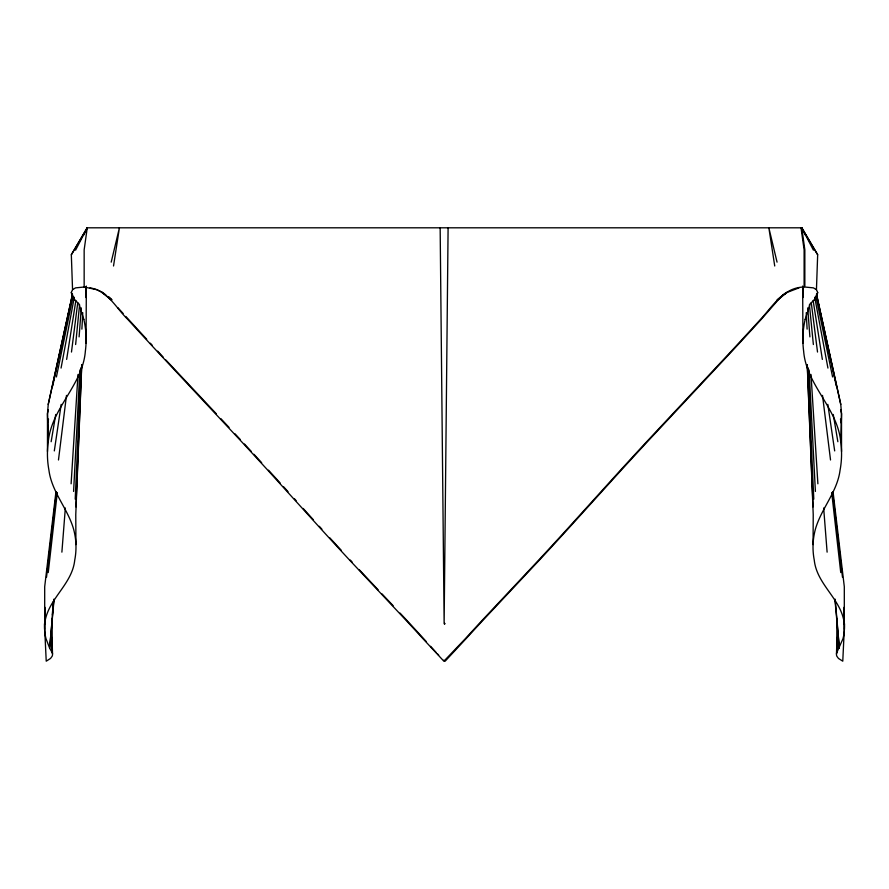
<?xml version="1.0" encoding="UTF-8"?>
<svg xmlns="http://www.w3.org/2000/svg" width="889" height="889" viewBox="0 0 889 889"><rect width="100%" height="100%" fill="white"/><g stroke="black" fill="none" stroke-linecap="round" stroke-linejoin="round"><path stroke-width="1.33" d="M835.138 599.219L836.871 618.544L836.749 652.748A8.834 6.334 0 0 0 836.871 656.271L838.471 658.438L842.772 661.194L844.55 623.756M813.068 544.613L813.224 514.631L807.234 364.979M47.473 451.49L47.473 413.763L48.228 404.439L72.52 293.948M448.1 227.806L444.133 623.756L440.155 227.806M44.895 608.365L44.694 624.445L44.694 586.718L55.94 491.839M44.594 629.234L44.895 607.287M86.344 286.069L86.044 343.21M86.011 297.537L86.2 286.602M85.789 294.092L85.933 287.18M837.005 641.725L836.749 652.748L842.95 638.791A77.665 57.129 -2.2 0 0 843.661 619.666C838.883 597.43 816.669 583.473 814.257 560.07A125.538 92.345 -2.2 0 1 815.402 529.155C821.28 508.486 837.282 491.995 840.072 470.17A162.82 119.771 -2.2 0 0 840.772 442.166L841.527 413.763L840.772 404.439L816.48 293.948M841.527 451.49L841.527 413.763L840.661 409.696M836.482 653.915L836.982 637.48M805.167 319.395L810.157 303.716L814.346 299.871L816.935 295.993L817.669 292.47L816.446 289.67L817.669 254.754L801.756 227.806L87.244 227.806L71.331 254.754L72.554 289.67L71.331 292.47L72.065 295.993L74.654 299.871L78.843 303.716L83.833 319.395M75.932 506.886L81.699 364.579M81.766 364.979L75.776 514.631L75.932 544.613M75.209 499.14L81.043 367.624M81.888 329.141L82.755 312.706M73.598 491.439L79.888 369.968M71.109 483.805L77.999 374.48M79.099 336.887L81.266 307.894M61.886 552.147L65.341 507.986M53.862 599.219L49.651 648.181L52.251 652.748A8.834 6.334 0 0 1 52.129 656.271L50.529 658.438L46.228 661.194L44.45 623.756M54.073 599.419L49.651 648.181L46.05 638.791A77.665 57.129 2.2 0 1 45.339 619.666C50.117 597.43 72.331 583.473 74.743 560.07A125.538 92.345 2.2 0 0 73.598 529.155C67.72 508.486 51.718 491.995 48.928 470.17A162.82 119.771 2.2 0 1 48.228 442.166L47.473 413.763L48.339 409.696M52.251 615.021L53.496 601.197M75.632 344.532L79.588 304.705M48.25 572.56L57.296 492.573M46.528 577.217L56.463 491.928M58.474 459.98L66.475 395.416M71.476 352.044L77.71 302.893M54.318 450.912L61.185 404.384M113.525 266L119.415 227.806L111.203 262.144M66.653 359.4L75.876 300.46M51.14 441.722L55.74 414.474M61.063 368.079L74.276 297.259M48.528 419.041L47.706 423.12L48.228 442.166C51.24 408.095 82.688 385.337 85.366 351.144A164.965 121.36 2.2 0 0 83.833 319.395M56.407 376.958L72.942 296.959M52.707 385.993L72.487 295.415M48.228 404.439L72.353 295.226M814.346 299.871L817.669 292.47M83.599 235.118L87.244 227.806L84.155 249.853L84.155 287.025L96.779 289.67M75.576 250.153L87.244 227.806L71.331 254.754M801.022 227.806L804.112 249.853L804.112 287.025C783.587 287.28 772.874 306.138 760.484 319.395A164.965 4.312 -47.4 0 1 731.325 351.144L646.247 442.166A162.82 4.256 -47.4 0 0 620.5 470.17L567.104 529.155A125.538 3.289 -47.4 0 1 538.701 560.07L482.805 619.666A77.665 2.034 -47.4 0 0 465.236 638.791L443.867 661.194L423.031 638.791A77.665 2.034 47.4 0 0 405.451 619.666L349.566 560.07A125.538 3.289 47.4 0 1 321.162 529.155L267.756 470.17A162.82 4.256 47.4 0 0 242.008 442.166L156.942 351.144A164.965 4.312 47.4 0 1 127.772 319.395C115.914 307.983 107.969 290.614 89.967 287.869M780.775 296.959L761.228 319.395A164.965 4.312 -47.4 0 1 732.058 351.144L646.992 442.166A162.82 4.256 -47.4 0 0 621.244 470.17L567.838 529.155A125.538 3.289 -47.4 0 1 539.434 560.07L483.549 619.666A77.665 2.034 -47.4 0 0 465.969 638.791L445.133 661.194L443.655 660.227M777.053 299.871L786.265 292.47M777.797 299.871L786.998 292.47L799.033 287.869M781.775 295.993L786.998 292.47M72.554 289.67L75.576 287.869L84.155 287.025M97.968 290.236L102.735 292.47M816.446 289.67L813.424 287.869L804.845 287.025L804.845 249.853L801.756 227.806L817.669 254.754M103.757 293.292L105.802 294.937M107.847 296.582L111.947 299.871L108.958 296.959M102.002 292.47L111.203 299.871M437.521 653.915L438.677 655.104M381.981 593.885L393.149 605.698M378.181 589.874L359.156 569.593M216.294 413.752L165.899 360.012M220.928 418.697L229.029 427.387M400.061 613.077L406.195 619.666A77.665 2.034 47.4 0 1 423.764 638.791L426.342 641.625M350.299 560.07L352.077 561.981M235.018 433.821L240.174 439.377M157.675 351.144L163.154 357.067M268.5 470.17L280.168 482.983M123.138 313.484L117.804 307.616M125.827 316.44L128.516 319.395A164.965 4.312 47.4 0 0 146.696 339.231M283.591 486.75L288.036 491.661M319.295 526.299L321.896 529.155M430.587 646.314L436.388 652.748M313.261 519.643L303.171 508.452M294.381 498.696L296.159 500.674M805.401 235.118L801.756 227.806L801.834 231.907L801.756 227.806L813.424 250.153M71.331 292.47L74.654 299.871M777.053 262.144L768.852 227.806L774.73 266M802.211 230.529L801.756 227.806L801.967 231.951L801.756 227.806L801.845 231.951L801.756 227.806L802.345 230.507M816.647 295.226L840.772 404.439M816.513 295.415L836.293 385.993M816.058 296.959L832.593 376.958M840.472 419.041L841.294 423.12M840.772 442.166C837.76 408.095 806.312 385.337 803.634 351.144A164.965 121.36 -2.2 0 1 805.167 319.395M814.724 297.259L827.937 368.079M833.26 414.474L837.86 441.722M802.067 231.951L801.756 227.806L802.4 231.918M813.124 300.46L822.347 359.4M801.756 227.806L802.278 231.907M827.815 404.384L834.682 450.912M811.29 302.893L817.524 352.044M822.525 395.416L830.526 459.98M833.06 491.839L844.306 586.718L844.306 624.445L844.106 608.365M832.537 491.928L842.472 577.217M831.704 492.573L840.75 572.56M809.412 304.705L813.368 344.532M834.927 599.419L839.349 648.181L836.871 618.544M823.659 507.986L827.114 552.147M807.734 307.894L809.901 336.887M444.711 623.922L444.667 623.2L444.689 623.922M811.001 374.48L817.891 483.805M806.245 312.706L807.112 329.141M809.112 369.968L815.402 491.439M807.957 367.624L813.791 499.14M807.301 364.579L813.068 506.886M52.018 637.48L52.518 653.915M51.995 641.725L52.251 652.748L52.129 618.544M803.067 287.18L803.212 294.092M802.8 286.602L802.989 297.537M802.656 286.069L802.956 343.21M844.106 607.287L844.406 629.234M244.464 444.022A162.82 4.256 47.4 0 1 251.354 451.49M253.943 454.29A162.82 4.256 47.4 0 1 261.666 462.702M152.186 345.199A164.965 4.312 47.4 0 1 150.352 343.21M341.387 550.424A125.538 3.289 47.4 0 1 329.819 537.834"/></g></svg>
